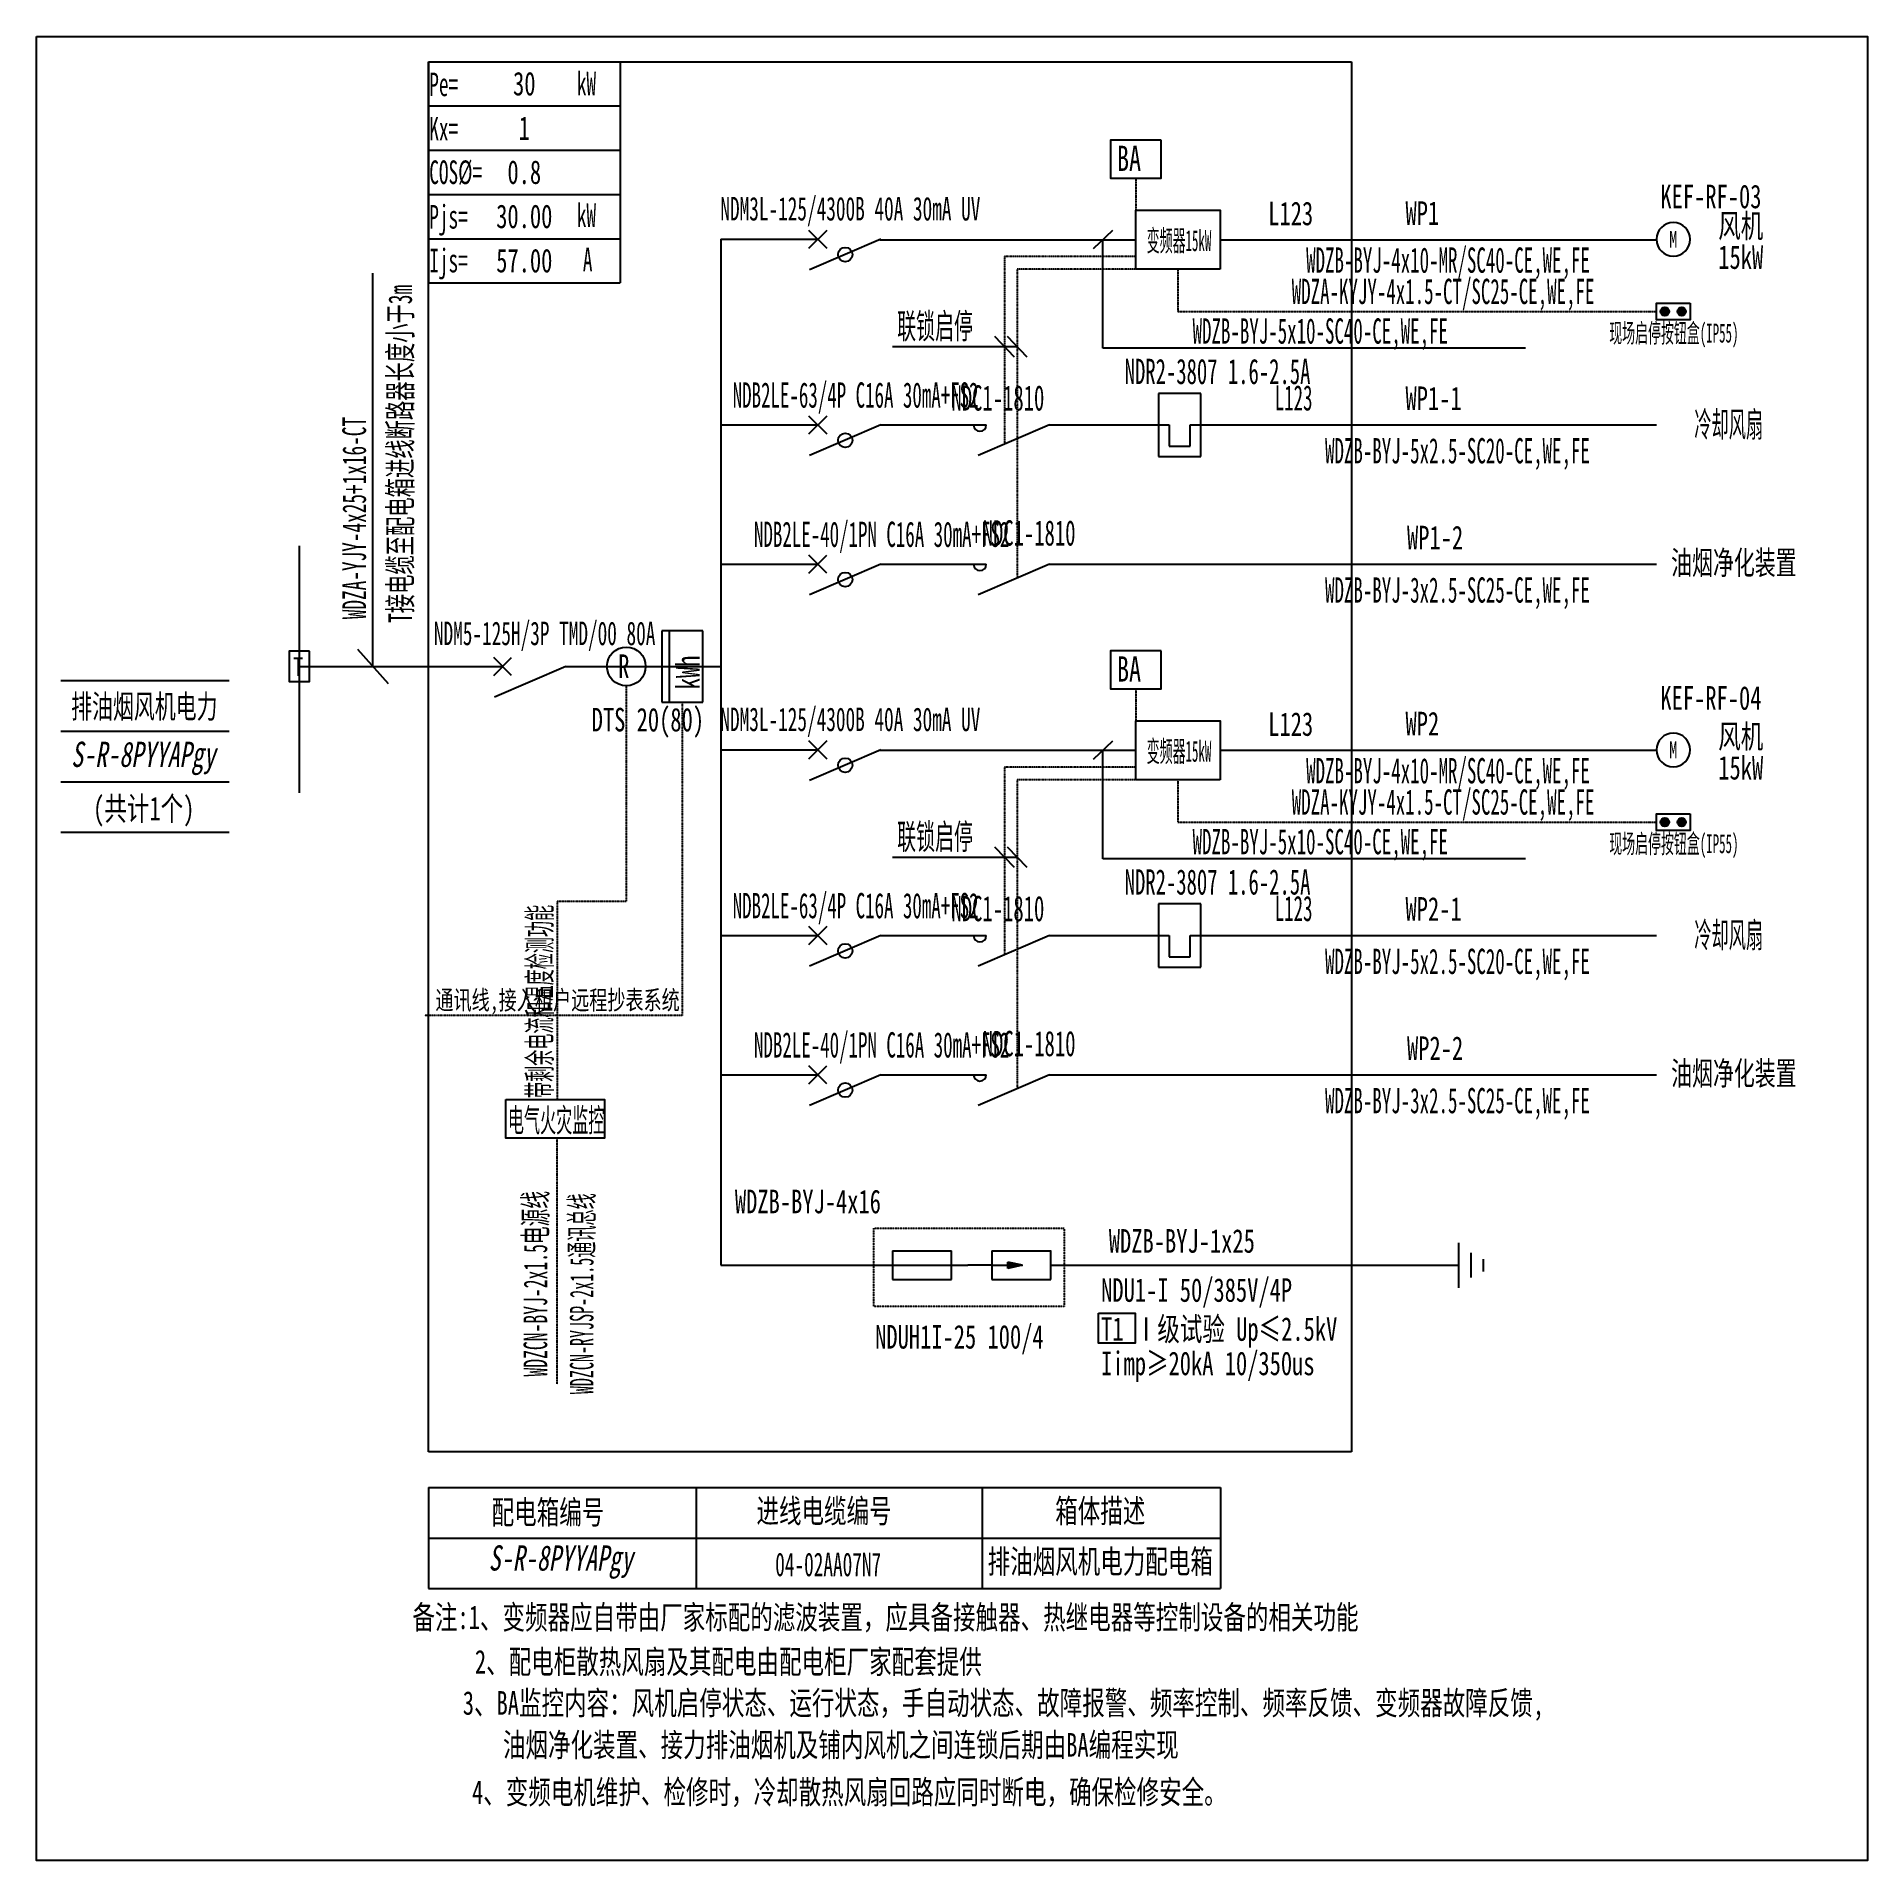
# Model space of a CAD drawing. Extents: x 387567 to 389896, y 303304 to 305624.
import ezdxf
from ezdxf.enums import TextEntityAlignment as Align

# ---------------------------------------------------------------- set-up
doc = ezdxf.new("R2010")
doc.units = 0
doc.header["$MEASUREMENT"] = 0
for name, pattern in [('DASHDOT', [1, 0.5, -0.25, 0, -0.25]), ('DASHED', [0.75, 0.5, -0.25]), ('DASHED2', [0.375, 0.25, -0.125])]:
    doc.linetypes.add(name, pattern=pattern)
for name, color, linetype in [('D_E_Eqpm(强电设备)', 100, 'Continuous'), ('D_E_Eqpm（强电设备）', 100, 'Continuous'), ('D_E_Text(强电文字)', 51, 'Continuous'), ('D_E_Text（强电文字）', 51, 'Continuous'), ('D_E_Wire(强电线缆)', 10, 'Continuous'), ('D_E_Wire（强电线缆）', 10, 'Continuous'), ('D_El_Eqpm（弱电设备）', 100, 'Continuous'), ('D_El_Text（弱电文字）', 51, 'Continuous'), ('D_T_TableDim（表格尺寸）', 255, 'Continuous'), ('DQ-漏电火灾', 80, 'Continuous'), ('DQ-远程抄表', 3, 'DASHDOT'), ('DQ_Eqpm', 100, 'Continuous'), ('E_E_Text（强电文字）', 51, 'Continuous'), ('E_E_Wire（强电线缆）', 10, 'Continuous'), ('系统图', 220, 'Continuous')]:
    doc.layers.add(name, color=color, linetype=linetype)
doc.styles.add('$1$电气', font='', dxfattribs={"width": 0.7})
doc.styles.add('$1$电气箱', font='simhei.ttf', dxfattribs={"width": 0.8, "oblique": 10})
doc.styles.add('电气', font='', dxfattribs={"width": 0.7})
doc.styles.add('电气箱', font='simhei.ttf', dxfattribs={"width": 0.8, "oblique": 10})
doc.styles.get('$1$电气').set_extended_font_data('SimSun')
doc.styles.get('电气').set_extended_font_data('SimSun')

# ---------------------------------------------------------------- blocks, each defined once
blk = doc.blocks.new('T接箱')
at = {"layer": 'DQ_Eqpm'}
blk.add_lwpolyline([(313, 172), (73, 172), (73, -188), (313, -188)], close=True, dxfattribs=at)
at = {"layer": 'DQ_Eqpm', "color": 51, "style": '电气', "width": 0.8}
blk.add_text('T', height=220, dxfattribs=at).set_placement((120, -121))
blk = doc.blocks.new('1')
at = {"layer": 'D_E_Eqpm(强电设备)'}
for p, q in [((-314387, 61832), (-314387, 61082)), ((-313887, 61832), (-314387, 61832)), ((-313887, 61082), (-313887, 61832)), ((-314262, 61457), (-314262, 61207)), ((-314012, 61207), (-314012, 61457)), ((-314387, 61082), (-313887, 61082)), ((-314262, 61207), (-314012, 61207))]:
    blk.add_line(p, q, dxfattribs=at)
blk = doc.blocks.new('电机启停按钮')
at = {"layer": 'D_E_Eqpm（强电设备）'}
for points in [[(150, 300, 1), (50, 300, 1)], [(50, 100, 1), (150, 100, 1)]]:
    blk.add_hatch(color=51, dxfattribs=at).paths.add_polyline_path(points)
blk.add_lwpolyline([(0, 400), (200, 400), (200, 0), (0, 0)], close=True, dxfattribs=at)
for centre in [(100, 300), (100, 100)]:
    blk.add_circle(centre, 50, dxfattribs=at)
blk = doc.blocks.new('电机')
at = {"layer": 'D_E_Eqpm（强电设备）'}
for start, end in [(90, 180), (180, 270), (0, 90), (270, 0)]:
    blk.add_arc((0, 0), 200, start, end, dxfattribs=at)
at = {"layer": 'D_E_Eqpm（强电设备）', "color": 51, "style": '电气', "width": 0.7}
blk.add_text('M', height=200, dxfattribs=at).set_placement((0, 0), align=Align.MIDDLE)

msp = doc.modelspace()

# ---------------------------------------------------------------- linework, layer by layer
at = {"linetype": 'DASHED'}
for p, q in [((388065.5, 303823.8, 0), (388065.5, 305591.6, 0)), ((388065.5, 305591.6, 0), (389239.7, 305591.6, 0)), ((389239.7, 305591.6, 0), (389239.7, 303823.8, 0)), ((389239.7, 303823.8, 0), (388065.5, 303823.8, 0))]:
    msp.add_line(p, q, dxfattribs=at)
at = {"linetype": 'DASHED2', "elevation": 0}
msp.add_lwpolyline([(388632, 304108.1), (388874.1, 304108.1), (388874.1, 304008.3), (388632, 304008.3)], close=True, dxfattribs=at)
at = {"layer": 'D_E_Eqpm(强电设备)', "color": 100}
for p, q in [((388549.4, 305354.3, 0), (388572.1, 305377.1, 0)), ((388572.1, 305354.3, 0), (388549.4, 305377.1, 0)), ((388572.1, 305377.1, 0), (388549.4, 305354.3, 0)), ((388549.4, 305377.1, 0), (388572.1, 305354.3, 0)), ((388641.1, 305365.7, 0), (388550.4, 305326.8, 0)), ((388549.4, 305118.2, 0), (388572.1, 305140.9, 0)), ((388572.1, 305118.2, 0), (388549.4, 305140.9, 0)), ((388572.1, 305140.9, 0), (388549.4, 305118.2, 0)), ((388549.4, 305140.9, 0), (388572.1, 305118.2, 0)), ((388641.1, 305129.6, 0), (388550.4, 305090.7, 0)), ((388855.5, 305129.6, 0), (388764.8, 305090.7, 0)), ((388855.5, 304952.5, 0), (388764.8, 304913.6, 0)), ((388148.5, 304811.1, 0), (388171.2, 304833.9, 0)), ((388171.2, 304811.1, 0), (388148.5, 304833.9, 0)), ((388240.3, 304822.5, 0), (388149.5, 304783.6, 0)), ((388549.4, 304705, 0), (388572.1, 304727.7, 0)), ((388572.1, 304705, 0), (388549.4, 304727.7, 0)), ((388572.1, 304727.7, 0), (388549.4, 304705, 0)), ((388549.4, 304727.7, 0), (388572.1, 304705, 0)), ((388641.1, 304716.3, 0), (388550.4, 304677.4, 0)), ((388549.4, 304468.8, 0), (388572.1, 304491.6, 0)), ((388572.1, 304468.8, 0), (388549.4, 304491.6, 0)), ((388572.1, 304491.6, 0), (388549.4, 304468.8, 0)), ((388549.4, 304491.6, 0), (388572.1, 304468.8, 0)), ((388641.1, 304480.2, 0), (388550.4, 304441.3, 0)), ((388855.5, 304480.2, 0), (388764.8, 304441.3, 0)), ((388855.5, 304303.1, 0), (388764.8, 304264.2, 0))]:
    msp.add_line(p, q, dxfattribs=at)
at = {"layer": 'D_E_Eqpm(强电设备)'}
for p, q in [((388655.6, 304079.1, 0), (388731, 304079.1, 0)), ((388655.6, 304079.1, 0), (388655.6, 304042.6, 0)), ((388730.8, 304042.6, 0), (388730.8, 304079.1, 0)), ((388782.2, 304079.1, 0), (388857.6, 304079.1, 0)), ((388782.2, 304079.1, 0), (388782.2, 304042.6, 0)), ((388857.4, 304042.6, 0), (388857.4, 304079.1, 0)), ((388782.2, 304060.8, 0), (388751.8, 304060.8, 0)), ((388782.2, 304060.8, 0), (388821.3, 304060.8, 0)), ((388821.3, 304060.8, 0), (388802.4, 304064.7, 0)), ((388802.4, 304056.9, 0), (388802.4, 304064.7, 0)), ((388821.3, 304060.8, 0), (388802.4, 304056.9, 0)), ((388655.6, 304042.6, 0), (388730.8, 304042.6, 0)), ((388782.2, 304042.6, 0), (388857.4, 304042.6, 0))]:
    msp.add_line(p, q, dxfattribs=at)
at = {"layer": 'D_E_Eqpm(强电设备)', "color": 100}
for centre in [(388767.1, 305129.6, 0), (388767.1, 304952.5, 0), (388767.1, 304480.2, 0), (388767.1, 304303.1, 0)]:
    msp.add_arc(centre, 8.04, 180, 0, dxfattribs=at)
at = {"layer": 'D_E_Eqpm(强电设备)'}
msp.add_solid([(388802.4, 304056.9, 0), (388821.3, 304060.8, 0), (388802.4, 304064.7, 0)], dxfattribs=at)
at = {"layer": 'D_E_Eqpm（强电设备）'}
for p, q in [((388549.4, 304941.1, 0), (388572.1, 304963.8, 0)), ((388572.1, 304941.1, 0), (388549.4, 304963.8, 0)), ((388641.1, 304952.5, 0), (388550.4, 304913.6, 0)), ((388362.3, 304867.9, 0), (388362.3, 304777.2, 0)), ((388414.6, 304867.9, 0), (388362.3, 304867.9, 0)), ((388362.3, 304867.9, 0), (388362.3, 304777.2, 0)), ((388371.7, 304867.9, 0), (388371.7, 304777.2, 0)), ((388371.7, 304867.9, 0), (388371.7, 304777.2, 0)), ((388414.6, 304777.2, 0), (388414.6, 304867.9, 0)), ((388362.3, 304777.2, 0), (388414.6, 304777.2, 0)), ((388549.4, 304291.7, 0), (388572.1, 304314.4, 0)), ((388572.1, 304291.7, 0), (388549.4, 304314.4, 0)), ((388641.1, 304303.1, 0), (388550.4, 304264.2, 0))]:
    msp.add_line(p, q, dxfattribs=at)
at = {"layer": 'D_E_Eqpm（强电设备）', "elevation": 0}
for points in [[(389072.6, 305327.7), (388965.4, 305327.7), (388965.4, 305402.7), (389072.6, 305402.7)], [(389072.6, 304678.3), (388965.4, 304678.3), (388965.4, 304753.3), (389072.6, 304753.3)]]:
    msp.add_lwpolyline(points, close=True, dxfattribs=at)
at = {"layer": 'D_E_Eqpm（强电设备）'}
for centre in [(388595.7, 305346.3, 0), (388595.7, 305110.1, 0), (388595.7, 304933, 0), (388595.7, 304696.9, 0), (388595.7, 304460.7, 0), (388595.7, 304283.6, 0)]:
    msp.add_circle(centre, 9.13, dxfattribs=at)
at = {"layer": 'D_E_Text(强电文字)', "color": 51}
for p, q in [((388935.8, 305376.8, 0), (388911.1, 305353.6, 0)), ((388923.5, 305227.3, 0), (388923.5, 305365.2, 0)), ((388785.6, 305242.6, 0), (388810.6, 305216.4, 0)), ((388801.7, 305242.6, 0), (388826.7, 305216.4, 0)), ((388656, 305229.5, 0), (388814.2, 305229.5, 0)), ((389461, 305227.3, 0), (388923.5, 305227.3, 0)), ((388935.8, 304727.4, 0), (388911.1, 304704.2, 0)), ((388923.5, 304577.9, 0), (388923.5, 304715.8, 0)), ((388785.6, 304593.2, 0), (388810.6, 304567, 0)), ((388801.7, 304593.2, 0), (388826.7, 304567, 0)), ((388656, 304580.1, 0), (388814.2, 304580.1, 0)), ((389461, 304577.9, 0), (388923.5, 304577.9, 0))]:
    msp.add_line(p, q, dxfattribs=at)
at = {"layer": 'D_E_Text(强电文字)', "elevation": 0}
for points in [[(388997.6, 305491.7), (388933.2, 305491.7), (388933.2, 305443.4), (388997.6, 305443.4)], [(388997.6, 304842.3), (388933.2, 304842.3), (388933.2, 304794), (388997.6, 304794)]]:
    msp.add_lwpolyline(points, close=True, dxfattribs=at)
at = {"layer": 'D_E_Text（强电文字）'}
for p, q in [((388065.5, 305591.6, 0), (388309.4, 305591.6, 0)), ((388065.5, 305591.6, 0), (388065.5, 305310.2, 0)), ((388309.4, 305591.6, 0), (388309.4, 305310.2, 0)), ((388065.5, 305535.4, 0), (388309.4, 305535.4, 0)), ((388065.5, 305479.1, 0), (388309.4, 305479.1, 0)), ((388065.5, 305422.8, 0), (388309.4, 305422.8, 0)), ((388065.5, 305366.5, 0), (388309.4, 305366.5, 0)), ((387994.7, 304822.5, 0), (387994.7, 305322.8, 0)), ((388065.5, 305310.2, 0), (388309.4, 305310.2, 0)), ((387975.1, 304844.3, 0), (388014.3, 304800.8, 0))]:
    msp.add_line(p, q, dxfattribs=at)
at = {"layer": 'D_E_Text（强电文字）', "elevation": 0}
msp.add_lwpolyline([(388917.9, 303999.9), (388964.5, 303999.9), (388964.5, 303961.6), (388917.9, 303961.6)], close=True, dxfattribs=at)
at = {"layer": 'D_E_Wire(强电线缆)', "color": 10, "linetype": 'DASHDOT', "ltscale": 0.5}
for p, q in [((388965.4, 305443.4, 0), (388965.4, 305402.7, 0)), ((389019, 305327.7, 0), (389019, 305273.9, 0)), ((389019, 305273.9, 0), (389627.6, 305273.9, 0)), ((388965.4, 304794, 0), (388965.4, 304753.3, 0)), ((389019, 304678.3, 0), (389019, 304624.5, 0)), ((389019, 304624.5, 0), (389627.6, 304624.5, 0))]:
    msp.add_line(p, q, dxfattribs=at)
at = {"layer": 'D_E_Wire(强电线缆)', "color": 10}
for p, q in [((388437.3, 305365.7, 0), (388560.7, 305365.7, 0)), ((388639.9, 305365.2, 0), (388965.4, 305365.2, 0)), ((389072.6, 305365.2, 0), (389627.6, 305365.2, 0)), ((388437.3, 305129.6, 0), (388560.7, 305129.6, 0)), ((388641.1, 305129.6, 0), (388775.1, 305129.6, 0)), ((388855.5, 305129.6, 0), (389007.7, 305129.6, 0)), ((389034.5, 305129.6, 0), (389627.6, 305129.6, 0)), ((388437.3, 304716.3, 0), (388560.7, 304716.3, 0)), ((388639.9, 304715.8, 0), (388965.4, 304715.8, 0)), ((389072.6, 304715.8, 0), (389627.6, 304715.8, 0)), ((388437.3, 304480.2, 0), (388560.7, 304480.2, 0)), ((388641.1, 304480.2, 0), (388775.1, 304480.2, 0)), ((388855.5, 304480.2, 0), (389007.7, 304480.2, 0)), ((389034.5, 304480.2, 0), (389627.6, 304480.2, 0))]:
    msp.add_line(p, q, dxfattribs=at)
at = {"layer": 'D_E_Wire（强电线缆）'}
for p, q in [((388437.3, 305365.7, 0), (388437.3, 304060.8, 0)), ((387901.3, 304661.6, 0), (387901.3, 304975.9, 0)), ((388437.3, 304952.5, 0), (388560.7, 304952.5, 0)), ((388641.1, 304952.5, 0), (388775.1, 304952.5, 0)), ((388855.5, 304952.5, 0), (389627.6, 304952.5, 0)), ((387901.3, 304822.5, 0), (388159.9, 304822.5, 0)), ((388240.3, 304822.5, 0), (388437.3, 304822.5, 0)), ((388437.3, 304303.1, 0), (388560.7, 304303.1, 0)), ((388641.1, 304303.1, 0), (388775.1, 304303.1, 0)), ((388855.5, 304303.1, 0), (389627.6, 304303.1, 0)), ((389376.4, 304032.2, 0), (389376.4, 304089.5, 0)), ((389392, 304045.2, 0), (389392, 304076.5, 0)), ((388437.3, 304060.8, 0), (388751.8, 304060.8, 0)), ((388857.4, 304060.8, 0), (389376.4, 304060.8, 0)), ((389407.6, 304053, 0), (389407.6, 304068.7, 0))]:
    msp.add_line(p, q, dxfattribs=at)
at = {"layer": 'D_El_Eqpm（弱电设备）', "color": 3}
msp.add_line((388289.3, 304222.7, 0), (388164.1, 304222.7, 0), dxfattribs=at)
at = {"layer": 'D_El_Eqpm（弱电设备）', "color": 3, "elevation": 0}
msp.add_lwpolyline([(388164.1, 304271.8), (388289.3, 304271.8), (388289.3, 304222.7), (388164.1, 304222.7)], close=True, dxfattribs=at)
at = {"layer": 'D_T_TableDim（表格尺寸）', "color": 255}
for p, q in [((387597.7, 304804.5, 0), (387812.1, 304804.5, 0)), ((387597.7, 304740.1, 0), (387812.1, 304740.1, 0)), ((387597.7, 304675.8, 0), (387812.1, 304675.8, 0)), ((387597.7, 304611.5, 0), (387812.1, 304611.5, 0))]:
    msp.add_line(p, q, dxfattribs=at)
at = {"layer": 'D_T_TableDim（表格尺寸）', "ltscale": 3.5}
for p, q in [((388065.5, 303778.2, 0), (388065.5, 303649.6, 0)), ((388065.5, 303778.2, 0), (389073, 303778.2, 0)), ((388406.2, 303778.2, 0), (388406.2, 303649.6, 0)), ((388769.9, 303778.2, 0), (388769.9, 303649.6, 0)), ((389073, 303778.2, 0), (389073, 303649.6, 0)), ((388065.5, 303713.9, 0), (389073, 303713.9, 0)), ((388065.5, 303713.9, 0), (389073, 303713.9, 0)), ((388406.2, 303713.9, 0), (388406.2, 303649.6, 0)), ((388769.9, 303713.9, 0), (388769.9, 303649.6, 0)), ((388065.5, 303649.6, 0), (389073, 303649.6, 0))]:
    msp.add_line(p, q, dxfattribs=at)
at = {"layer": 'DQ-漏电火灾', "linetype": 'DASHDOT', "ltscale": 0.5}
for p, q in [((388317.2, 304798, 0), (388317.2, 304524, 0)), ((388229.4, 304524, 0), (388229.4, 304271.8, 0)), ((388229.4, 304524, 0), (388317.2, 304524, 0)), ((388229.4, 303909.5, 0), (388229.4, 304222.7, 0))]:
    msp.add_line(p, q, dxfattribs=at)
at = {"layer": 'DQ-漏电火灾', "color": 3}
msp.add_circle((388317.2, 304822.5, 0), 24.6, dxfattribs=at)
at = {"layer": 'DQ-远程抄表'}
for p, q in [((388388.4, 304777.2, 0), (388388.4, 304378.7, 0)), ((388388.4, 304378.7, 0), (388060.6, 304378.7, 0))]:
    msp.add_line(p, q, dxfattribs=at)
at = {"layer": 'E_E_Wire（强电线缆）', "linetype": 'DASHDOT'}
for p, q in [((388798.1, 305343.8, 0), (388798.1, 305105, 0)), ((388965.4, 305343.8, 0), (388798.1, 305343.8, 0)), ((388814.2, 305327.7, 0), (388814.2, 304934.8, 0)), ((388965.4, 305327.7, 0), (388814.2, 305327.7, 0)), ((388798.1, 304694.4, 0), (388798.1, 304455.6, 0)), ((388965.4, 304694.4, 0), (388798.1, 304694.4, 0)), ((388814.2, 304678.3, 0), (388814.2, 304285.4, 0)), ((388965.4, 304678.3, 0), (388814.2, 304678.3, 0))]:
    msp.add_line(p, q, dxfattribs=at)
at = {"layer": '系统图', "ltscale": 9973.992009}
msp.add_lwpolyline([(387567, 305623.5), (389896, 305623.5), (389896, 303304), (387567, 303304)], close=True, dxfattribs=at)

# ---------------------------------------------------------------- block references
at = {"layer": 'D_E_Eqpm(强电设备)', "color": 100, "xscale": 0.1071994601999365, "yscale": 0.1071994601999365, "zscale": 0.1071994601999365}
for p in [(422696.4, 298541.4, 0), (422696.4, 297892, 0)]:
    msp.add_blockref('1', p, dxfattribs=at)
at = {"layer": 'D_E_Eqpm（强电设备）', "xscale": 0.1071994601999365, "yscale": 0.1071994601999365, "zscale": 0.1071994601999365}
for name, p in [('电机', (389649.1, 305365.7, 0)), ('T接箱', (387880.6, 304823.4, 0)), ('电机', (389649.1, 304716.3, 0))]:
    msp.add_blockref(name, p, dxfattribs=at)
at = {"layer": 'D_E_Eqpm（强电设备）', "xscale": 0.1071994601999365, "yscale": 0.1071994601999365, "zscale": 0.1071994601999365, "rotation": 270}
for p in [(389627.6, 305284.6, 0), (389627.6, 304635.2, 0)]:
    msp.add_blockref('电机启停按钮', p, dxfattribs=at)

# ---------------------------------------------------------------- texts
at = {"layer": 'D_E_Text(强电文字)', "color": 51, "style": '电气'}
for s, width, p in [('BA', 0.7, (388941.4, 305452.6, 0)), ('联锁启停', 0.55, (388661.7, 305239.3, 0)), ('NDR2-3807 1.6-2.5A', 0.6, (388951.2, 305181.6, 0)), ('NDB2LE-63/4P C16A 30mA+FS2', 0.55, (388452.5, 305151.6, 0)), ('NDC1-1810', 0.6, (388730.8, 305147.9, 0)), ('L123', 0.55, (389142, 305148, 0)), ('NDB2LE-40/1PN C16A 30mA+FS2', 0.55, (388479.6, 304974.5, 0)), ('NDC1-1810', 0.6, (388770.5, 304976.2, 0)), ('BA', 0.7, (388941.4, 304803.2, 0)), ('联锁启停', 0.55, (388661.7, 304589.9, 0)), ('NDR2-3807 1.6-2.5A', 0.6, (388951.2, 304532.3, 0)), ('NDB2LE-63/4P C16A 30mA+FS2', 0.55, (388452.5, 304502.2, 0)), ('NDC1-1810', 0.6, (388730.8, 304498.5, 0)), ('L123', 0.55, (389142, 304498.6, 0)), ('NDB2LE-40/1PN C16A 30mA+FS2', 0.55, (388479.6, 304325.1, 0)), ('NDC1-1810', 0.6, (388770.5, 304326.8, 0))]:
    msp.add_text(s, height=32.16, dxfattribs=dict(at, width=width)).set_placement(p)
at = {"layer": 'D_E_Text(强电文字)', "color": 51, "style": '电气', "width": 0.55}
for s, p in [('WDZB-BYJ-4x10-MR/SC40-CE,WE,FE', (389362.5, 305336.4, 0)), ('WDZA-KYJY-4x1.5-CT/SC25-CE,WE,FE', (389356.2, 305296.6, 0)), ('WDZB-BYJ-5x10-SC40-CE,WE,FE', (389200, 305245.2, 0)), ('WDZB-BYJ-5x2.5-SC20-CE,WE,FE', (389374.5, 305092.9, 0)), ('WDZB-BYJ-3x2.5-SC25-CE,WE,FE', (389374.5, 304915.8, 0)), ('WDZB-BYJ-4x10-MR/SC40-CE,WE,FE', (389362.5, 304687, 0)), ('WDZA-KYJY-4x1.5-CT/SC25-CE,WE,FE', (389356.2, 304647.2, 0)), ('WDZB-BYJ-5x10-SC40-CE,WE,FE', (389200, 304595.8, 0)), ('WDZB-BYJ-5x2.5-SC20-CE,WE,FE', (389374.5, 304443.5, 0)), ('WDZB-BYJ-3x2.5-SC25-CE,WE,FE', (389374.5, 304266.4, 0))]:
    msp.add_text(s, height=32.16, dxfattribs=at).set_placement(p, align=Align.MIDDLE)
at = {"layer": 'D_E_Text(强电文字)', "style": '电气', "width": 0.7}
for s, p in [('WDZB-BYJ-4x16', (388455.3, 304127, 0)), ('WDZB-BYJ-1x25', (388931, 304076.8, 0)), ('T1 Ⅰ级试验 Up≤2.5kV ', (388921.2, 303964.8, 0)), ('Iimp≥20kA 10/350us', (388921.2, 303921.1, 0))]:
    msp.add_text(s, height=30.016, dxfattribs=at).set_placement(p)
at = {"layer": 'D_E_Text(强电文字)', "color": 51, "true_color": 0xffff7f, "style": '电气', "width": 0.7}
msp.add_text('NDU1-I 50/385V/4P', height=30.016, dxfattribs=at).set_placement((388921.2, 304014.4, 0))
at = {"layer": 'D_E_Text（强电文字）', "linetype": 'Continuous', "style": '电气', "width": 0.6}
for s, height, p in [('Pe=', 30.02, (388066.5, 305547.8, 0)), ('kW', 30.02, (388254.2, 305548.9, 0)), ('Kx=', 30.02, (388066.5, 305491.4, 0)), ('COS%%C=', 30.02, (388066.5, 305436, 0)), ('Pjs=', 30.02, (388066.5, 305379.4, 0)), ('kW', 30.02, (388254.2, 305381.3, 0)), ('Ijs=', 30.02, (388066.5, 305323.7, 0)), ('A', 30, (388261.9, 305325, 0))]:
    msp.add_text(s, height=height, dxfattribs=at).set_placement(p)
at = {"layer": 'D_E_Text（强电文字）', "style": '电气'}
for s, height, width, p in [('KEF-RF-03', 30.02, 0.7, (389632.6, 305405.2, 0)), ('L123', 30.02, 0.7, (389133.8, 305383.6, 0)), ('WP1', 30.02, 0.7, (389308.4, 305384.1, 0)), ('WP1-1', 30.02, 0.7, (389308.4, 305148.5, 0)), ('WP1-2', 30.02, 0.7, (389310.3, 304971.4, 0)), ('油烟净化装置', 30.02, 0.65, (389646.3, 304939.4, 0)), ('KEF-RF-04', 30.02, 0.7, (389632.6, 304767.4, 0)), ('L123', 30.02, 0.7, (389133.8, 304734.2, 0)), ('WP2', 30.02, 0.7, (389308.4, 304734.8, 0)), ('WP2-1', 30.02, 0.7, (389308.4, 304499.1, 0)), ('WP2-2', 30.02, 0.7, (389310.3, 304322, 0)), ('油烟净化装置', 30.02, 0.65, (389646.3, 304290, 0)), ('4、变频电机维护、检修时，冷却散热风扇回路应同时断电，确保检修安全。', 30.016, 0.7, (388120.9, 303375.9, 0))]:
    msp.add_text(s, height=height, dxfattribs=dict(at, width=width)).set_placement(p)
at = {"layer": 'D_E_Text（强电文字）', "color": 51, "true_color": 0xffff7f, "style": '电气', "width": 0.6}
for p in [(388602.2, 305402.2, 0), (388602.2, 304752.8, 0)]:
    msp.add_text('NDM3L-125/4300B 40A 30mA UV', height=30.016, dxfattribs=at).set_placement(p, align=Align.MIDDLE)
at = {"layer": 'D_E_Text（强电文字）'}
for s, height, style, width, p in [('风机', 30.02, '电气', 0.7, (389734.9, 305383.4, 0)), ('15kW', 30.02, '电气', 0.7, (389734.9, 305343.5, 0)), ('现场启停按钮盒(IP55)', 24.12, '电气', 0.5, (389649.8, 305245.1, 0)), ('NDM5-125H/3P TMD/00 80A', 30.016, '电气', 0.6, (388213.3, 304862.1, 0)), ('排油烟风机电力', 30.02, '$1$电气', 0.65, (387704, 304772.1, 0)), ('DTS 20(80)', 30.02, '电气', 0.7, (388344.6, 304752.5, 0)), ('风机', 30.02, '电气', 0.7, (389734.9, 304734, 0)), ('15kW', 30.02, '电气', 0.7, (389734.9, 304694.1, 0)), ('现场启停按钮盒(IP55)', 24.12, '电气', 0.5, (389649.8, 304595.7, 0)), ('电气火灾监控', 30.02, '电气', 0.5, (388227.9, 304246.1, 0)), ('配电箱编号', 30.02, '电气', 0.7, (388217.5, 303747.4, 0)), ('进线电缆编号', 30.02, '电气', 0.7, (388568.7, 303749, 0)), ('箱体描述', 30.02, '电气', 0.7, (388920.1, 303749, 0)), ('排油烟风机电力配电箱', 30.02, '电气', 0.7, (388920.1, 303684.7, 0)), ('04-02AA07N7', 30.016, '电气', 0.6, (388574, 303680.2, 0))]:
    msp.add_text(s, height=height, dxfattribs=dict(at, style=style, width=width)).set_placement(p, align=Align.MIDDLE)
at = {"layer": 'D_E_Text（强电文字）', "style": '电气', "width": 0.45}
for p in [(389020.3, 305364.1, 0), (389020.3, 304714.7, 0)]:
    msp.add_text('变频器15kW', height=26.8, dxfattribs=at).set_placement(p, align=Align.MIDDLE_CENTER)
at = {"layer": 'D_E_Text（强电文字）', "style": '电气'}
for s, height, width, p in [('T接电缆至配电箱进线断路器长度小于3m', 30.016, 0.6, (388044.5, 304877.9, 0)), ('WDZA-YJY-4x25+1x16-CT', 30.016, 0.6, (387986, 304882.5, 0)), ('kWh', 30.02, 0.7, (388410.3, 304793.4, 0))]:
    msp.add_text(s, height=height, rotation=90, dxfattribs=dict(at, width=width)).set_placement(p)
at = {"layer": 'D_E_Text（强电文字）', "color": 7, "style": '$1$电气箱', "oblique": 10, "width": 0.7}
msp.add_text('S-R-8PYYAPgy', height=32.16, dxfattribs=at).set_placement((387702.8, 304705.7, 0), align=Align.MIDDLE)
at = {"layer": 'D_E_Text（强电文字）', "style": '$1$电气', "width": 0.7}
msp.add_text('(共计1个)', height=30.02, dxfattribs=at).set_placement((387703.3, 304626.8, 0), align=Align.CENTER)
at = {"layer": 'D_E_Text（强电文字）', "color": 51, "true_color": 0xffff7f, "style": '电气', "width": 0.7}
msp.add_text('NDUH1I-25 100/4', height=30.016, dxfattribs=at).set_placement((388633.7, 303954.9, 0))
at = {"layer": 'D_E_Text（强电文字）', "style": '电气箱', "oblique": 10, "width": 0.7}
msp.add_text('S-R-8PYYAPgy', height=32.16, dxfattribs=at).set_placement((388233.9, 303683.6, 0), align=Align.MIDDLE)
at = {"layer": 'D_E_Text（强电文字）', "style": '电气', "width": 0.7}
for s, p in [('备注:1、变频器应自带由厂家标配的滤波装置，应具备接触器、热继电器等控制设备的相关功能 ', (388654, 303589.2, 0)), ('2、配电柜散热风扇及其配电由配电柜厂家配套提供 ', (388454.1, 303532.6, 0)), ('3、BA监控内容：风机启停状态、运行状态，手自动状态、故障报警、频率控制、频率反馈、变频器故障反馈,', (388796.9, 303480.2, 0)), ('油烟净化装置、接力排油烟机及铺内风机之间连锁后期由BA编程实现', (388590.1, 303426.9, 0))]:
    msp.add_text(s, height=30.016, dxfattribs=at).set_placement(p, align=Align.BOTTOM_CENTER)
at = {"layer": 'D_E_Text（强电文字）', "width": 243.856, "attachment_point": 5, "style": '电气'}
for s, insert, char_height in [('30', (388187.4, 305563.5, 0), 30.02), ('1', (388187.4, 305507.2, 0), 30), ('0.8', (388187.4, 305450.9, 0), 30.02), ('{\\C200;30.00}', (388187.4, 305394.7, 0), 30.016), ('{\\C200;57.00}', (388187.4, 305338.4, 0), 30.016)]:
    msp.add_mtext(s, dxfattribs=dict(at, insert=insert, char_height=char_height))
at = {"layer": 'D_El_Text（弱电文字）', "color": 1, "style": '电气', "width": 0.5}
msp.add_text('带剩余电流和温度检测功能', height=30.016, rotation=90, dxfattribs=at).set_placement((388221.8, 304273.6, 0))
at = {"layer": 'D_El_Text（弱电文字）', "style": '电气'}
for s, width, p in [('WDZCN-BYJ-2x1.5电源线', 0.55, (388216.5, 303919.3, 0)), ('WDZCN-RYJSP-2x1.5通讯总线', 0.5, (388275.4, 303896.9, 0))]:
    msp.add_text(s, height=30.016, rotation=90, dxfattribs=dict(at, width=width)).set_placement(p)
at = {"layer": 'DQ-漏电火灾', "color": 50, "style": '电气', "width": 0.7}
msp.add_text('R', height=30, dxfattribs=at).set_placement((388306.8, 304807.8, 0))
at = {"layer": 'DQ-远程抄表', "style": '电气', "width": 0.7}
msp.add_text('通讯线,接入租户远程抄表系统', height=24.12, dxfattribs=at).set_placement((388074.3, 304386.1, 0))
at = {"layer": 'E_E_Text（强电文字）', "linetype": 'Continuous', "style": '电气', "width": 0.5}
for p in [(389719.6, 305114.4, 0), (389719.6, 304465, 0)]:
    msp.add_text('冷却风扇', height=32.16, dxfattribs=at).set_placement(p, align=Align.CENTER)

doc.saveas('drawing.dxf')
